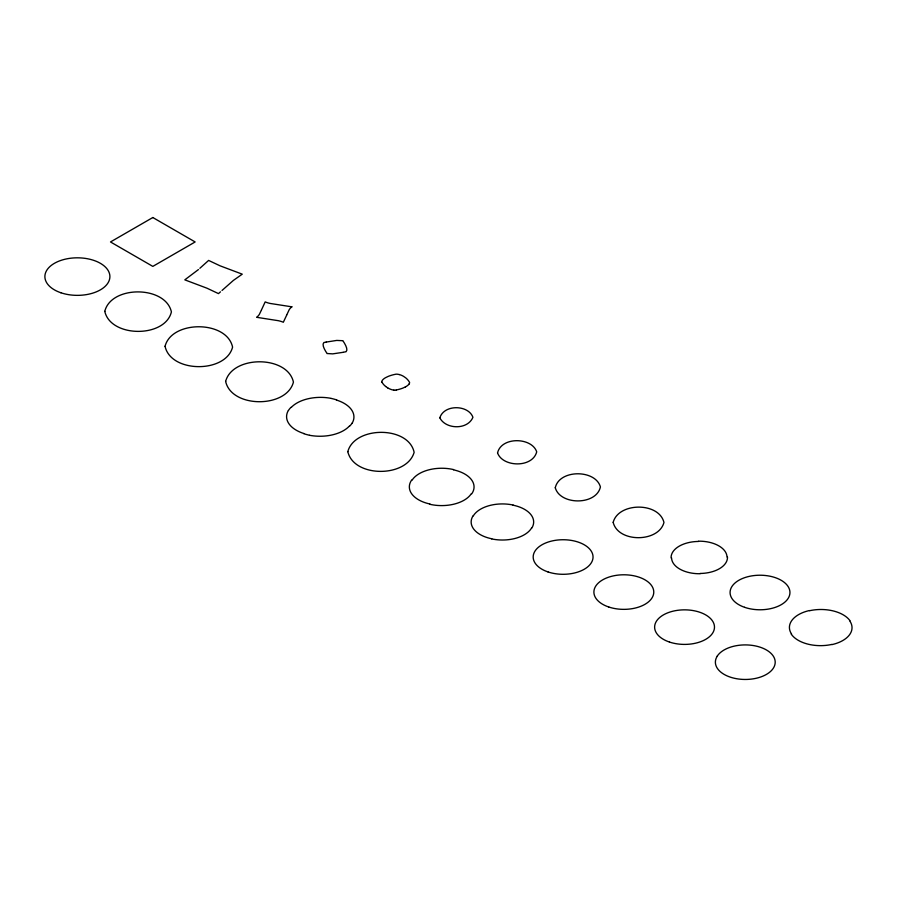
<?xml version="1.0" encoding="UTF-8"?>
<svg xmlns="http://www.w3.org/2000/svg" width="897" height="897" viewBox="0 0 897 897"><rect width="100%" height="100%" fill="white"/><g stroke="black" fill="none" stroke-linecap="round" stroke-linejoin="round"><path stroke-width="1.35" d="M261.431 310.014L265.187 301.897A20.429 11.796 0 0 0 270.199 303.455L291.884 306.83M286.827 314.769L289.182 309.723A20.429 11.796 0 0 1 291.85 306.819M286.726 315.038L283.329 322.247A20.429 11.796 0 0 0 278.317 320.689L256.632 317.303A20.429 11.796 0 0 0 259.334 314.41L261.33 310.272M408.897 384.196L409.054 383.994A8.701 5.023 0 0 0 409.245 383.681A7.176 4.149 0 0 0 409.458 383.21A4.788 2.758 0 0 0 409.537 382.335L409.234 381.842A28.401 16.393 0 0 0 405.747 377.872L403.717 376.471A14.834 8.566 0 0 0 399.277 374.542M199.863 268.281L208.62 260.422L220.146 265.848L242.268 274.168L233.411 280.391L222.03 290.449M198.45 269.56L184.804 279.853L206.927 288.184L218.464 293.599L220.46 291.85M396.272 389.982A28.401 16.393 0 0 0 403.145 387.986L405.579 386.809M405.422 386.887L405.5 386.854A14.834 8.566 0 0 0 408.92 384.252M396.16 390.038L395.431 390.161A4.788 2.758 0 0 1 393.906 390.117M326.239 342.06L336.767 340.423L342.979 340.714A8.196 4.732 0 0 0 343.271 341.331C345.121 344.112 348.417 349.684 346.074 351.747A8.196 4.732 0 0 0 345.009 351.916L343.304 352.274M326.127 342.082L324.938 342.34A8.196 4.732 0 0 1 323.884 342.508C321.53 344.549 324.826 350.144 326.687 352.913A8.196 4.732 0 0 1 326.99 353.53L332.709 353.867L343.058 352.33M399.255 374.576L398.896 374.486A8.701 5.023 0 0 0 398.302 374.352A7.176 4.149 0 0 0 397.483 374.228A4.788 2.758 0 0 0 395.958 374.184L395.106 374.363A28.401 16.393 0 0 0 388.244 376.381L385.811 377.547A14.834 8.566 0 0 0 382.47 380.115L382.369 380.328A8.701 5.023 0 0 0 382.144 380.676A7.176 4.149 0 0 0 381.931 381.147A4.788 2.758 0 0 0 381.853 382.032M385.665 386.472L387.672 387.885M381.887 382.111L382.156 382.526A28.401 16.393 0 0 0 385.643 386.484M717.23 656.144A29.926 17.278 0 0 1 756.036 646.064A29.926 17.278 0 0 1 773.079 668.579A29.926 17.278 0 0 1 734.542 678.311A29.926 17.278 0 0 1 717.264 656.156M513.062 505.19A30.812 17.794 0 0 1 531.73 528.176M473.324 515.831A30.812 17.794 0 0 1 513.151 505.045M531.495 528.131A30.812 17.794 0 0 1 491.679 538.906M491.758 538.772A30.812 17.794 0 0 1 473.089 515.775M453.433 469.826A31.642 18.265 0 0 1 471.744 493.798M412.093 480.142A31.642 18.265 0 0 1 453.602 469.58M471.295 493.698A31.642 18.265 0 0 1 429.786 504.271M429.955 504.013A31.642 18.265 0 0 1 411.656 480.041M336.521 400.062A33.324 19.241 0 0 1 352.252 423.003M331.251 398.447A30.913 17.85 0 0 1 336.655 399.927M352.073 423.16A30.913 17.85 0 0 1 349.505 426.277M349.258 426.198A33.324 19.241 0 0 1 309.532 435.28M309.263 435.18A30.913 17.85 0 0 1 303.859 433.7M303.993 433.554A33.324 19.241 0 0 1 288.262 410.613M288.442 410.467A30.913 17.85 0 0 1 291.009 407.339M291.256 407.417A33.324 19.241 0 0 1 330.982 398.335M393.906 390.128A7.176 4.149 0 0 1 393.088 390.004A8.701 5.023 0 0 1 392.55 389.892L392.191 389.803A14.834 8.566 0 0 1 387.717 387.863M727.478 556.992A27.818 16.068 0 0 1 700.075 573.463M698.494 541.183A27.818 16.068 0 0 1 727.007 557.003M700.086 573.732A27.818 16.068 0 0 1 671.573 557.912M671.102 557.923A27.818 16.068 0 0 1 698.494 541.452M849.627 620.735A31.417 18.142 0 0 1 832.012 644.595M809.565 610.722A31.417 18.142 0 0 1 849.952 620.657M831.889 644.416A31.417 18.142 0 0 1 791.221 634.089M791.546 634.011A31.417 18.142 0 0 1 809.442 610.532M104.792 311.371C110.667 337.81 165.093 338.113 171.405 311.909C165.53 285.47 111.116 285.179 104.792 311.371M555.277 487.755C560.165 505.336 596.348 505.516 600.418 486.936C595.53 469.355 559.358 469.176 555.277 487.755M225.64 381.416C231.594 408.393 286.636 408.337 293.431 382.1C287.477 355.122 232.446 355.167 225.64 381.416M439.833 417.834C445.618 429.416 467.539 430.19 472.932 417.307C468.481 404.782 444.105 404.076 439.833 417.834M347.812 451.651C353.867 477.955 406.902 477.731 414.134 452.323C408.55 425.671 354.607 425.952 347.812 451.651M613.178 522.357C618.179 542.932 658.69 542.607 663.959 522.446C658.959 501.872 618.448 502.197 613.178 522.357M165.059 346.287C170.822 373.219 225.909 373.343 232.581 347.105C226.818 320.184 171.731 320.061 165.059 346.287M497.543 452.907C502.668 467.303 532.56 468.156 536.709 451.83C531.854 437.231 501.457 436.368 497.543 452.907M152.826 217.523L110.499 241.955L152.826 266.387L195.142 241.955L152.826 217.523M60.918 292.77A32.505 18.77 0 0 0 109.894 276.725A32.505 18.77 0 0 0 61.344 260.265A32.505 18.77 0 0 0 60.918 292.77M669.465 642.05A29.926 17.278 0 0 0 714.483 627.216A29.926 17.278 0 0 0 669.711 612.124A29.926 17.278 0 0 0 669.465 642.05M608.749 607A29.926 17.278 0 0 0 653.767 592.155A29.926 17.278 0 0 0 608.996 577.063A29.926 17.278 0 0 0 608.749 607M548.022 571.938A29.926 17.278 0 0 0 593.04 557.104A29.926 17.278 0 0 0 548.269 542.012A29.926 17.278 0 0 0 548.022 571.938M744.611 607.314A29.937 17.278 0 0 0 789.943 592.794A29.937 17.278 0 0 0 745.497 577.388A29.937 17.278 0 0 0 744.611 607.314"/></g></svg>
